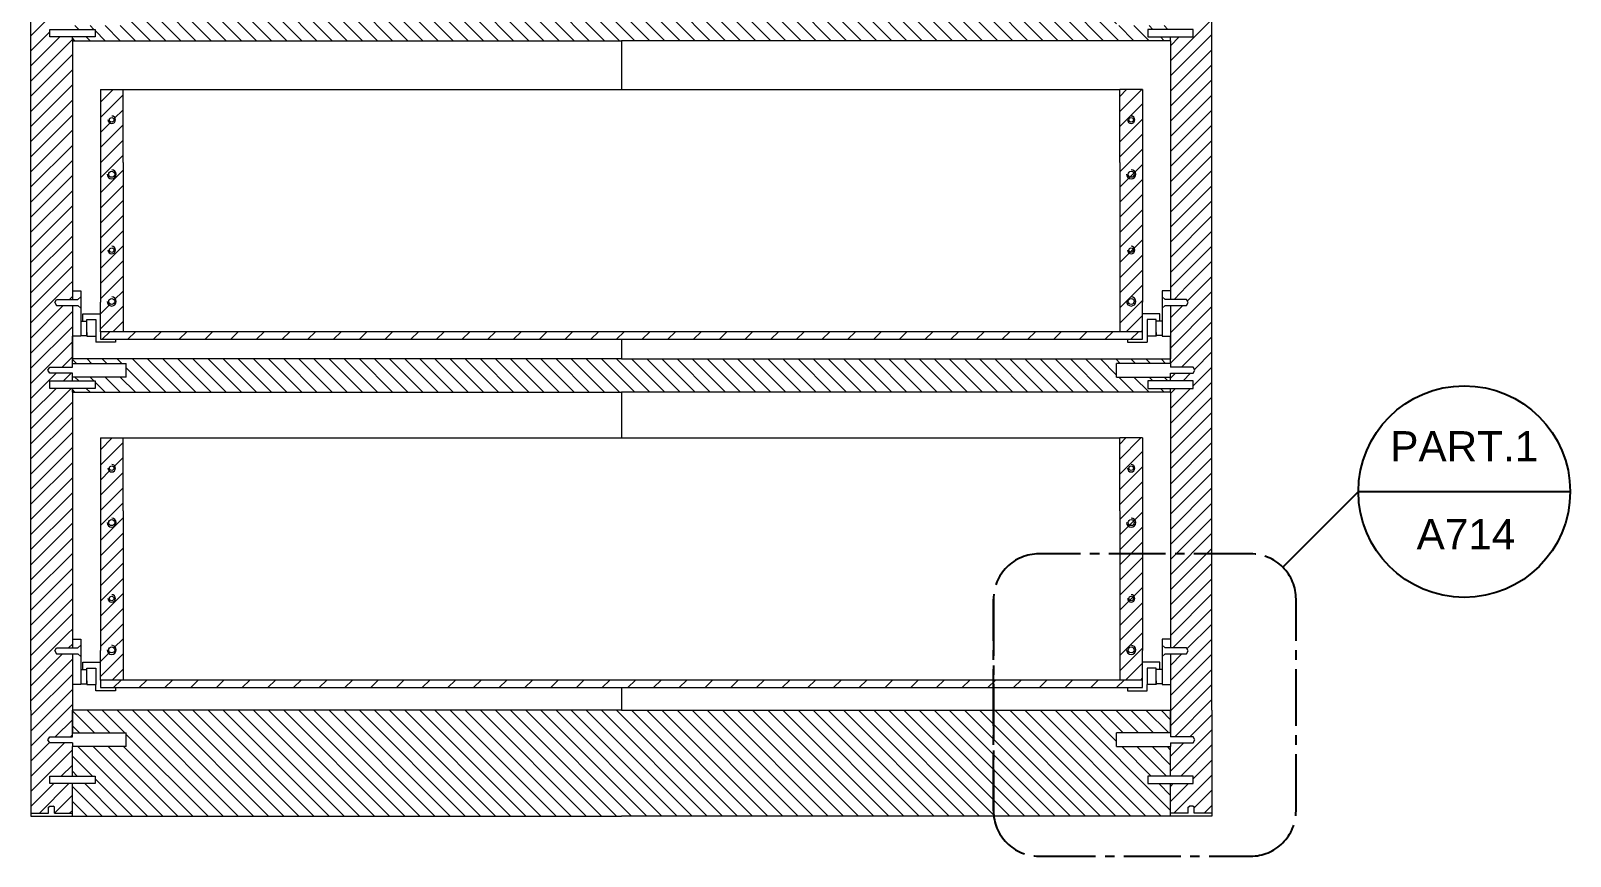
# Model space of a CAD drawing. Header units: millimetres. Extents: x 27 to 920, y -15 to 487.
# Drawn here: x 433.6 to 535.4, y 57.3 to 111.9 of the extents above; entities that cross this region are included whole.
import ezdxf
from ezdxf.enums import TextEntityAlignment as Align

# ---------------------------------------------------------------- set-up
doc = ezdxf.new("R2010")
doc.units = ezdxf.units.MM
doc.linetypes.add('CENTER2', pattern=[1.125, 0.75, -0.125, 0.125, -0.125])
doc.layers.add('A-SECT A-MCUT', color=7, linetype='Continuous', lineweight=35)
for name, color, linetype in [('filatura', 8, 'Continuous'), ('G-ANNO-TTLB', 3, 'Continuous'), ('particolari', 6, 'Continuous')]:
    doc.layers.add(name, color=color, linetype=linetype)
doc.styles.add('ARIAL', font='arial.ttf')

# ---------------------------------------------------------------- blocks, each defined once
blk = doc.blocks.new('retino 1')
at = {"color": 175, "linetype": 'Continuous'}
for p, q in [((318.13, 159.67), (317.86, 159.94)), ((319.13, 159.67), (318.83, 159.97)), ((320.13, 159.67), (319.83, 159.97)), ((321.13, 159.67), (320.83, 159.97)), ((324.03, 157.77), (321.83, 159.97)), ((325.03, 157.77), (322.83, 159.97)), ((326.03, 157.77), (323.83, 159.97)), ((327.03, 157.77), (324.83, 159.97)), ((328.03, 157.77), (325.83, 159.97)), ((329.03, 157.77), (326.83, 159.97)), ((330.03, 157.77), (327.83, 159.97)), ((331.03, 157.77), (328.83, 159.97)), ((332.03, 157.77), (329.83, 159.97)), ((333.03, 157.77), (330.83, 159.97)), ((334.03, 157.77), (331.83, 159.97)), ((335.03, 157.77), (332.83, 159.97)), ((336.03, 157.77), (333.83, 159.97)), ((337.03, 157.77), (334.83, 159.97)), ((338.03, 157.77), (335.83, 159.97)), ((339.03, 157.77), (336.83, 159.97)), ((340.03, 157.77), (337.83, 159.97)), ((341.03, 157.77), (338.83, 159.97)), ((342.03, 157.77), (339.83, 159.97)), ((343.03, 157.77), (340.83, 159.97)), ((344.03, 157.77), (341.83, 159.97)), ((345.03, 157.77), (342.83, 159.97)), ((346.03, 157.77), (343.83, 159.97)), ((347.03, 157.77), (344.83, 159.97)), ((348.03, 157.77), (345.83, 159.97)), ((349.03, 157.77), (346.83, 159.97)), ((350.03, 157.77), (347.83, 159.97)), ((351.03, 157.77), (348.83, 159.97)), ((352.03, 157.77), (349.83, 159.97)), ((353.03, 157.77), (350.83, 159.97)), ((354.03, 157.77), (351.83, 159.97)), ((355.03, 157.77), (352.83, 159.97)), ((356.03, 157.77), (353.83, 159.97)), ((357.03, 157.77), (354.83, 159.97)), ((358.03, 157.77), (355.83, 159.97)), ((359.03, 157.77), (356.83, 159.97)), ((360.03, 157.77), (357.83, 159.97)), ((361.03, 157.77), (358.83, 159.97)), ((362.03, 157.77), (359.83, 159.97)), ((363.03, 157.77), (360.83, 159.97)), ((364.03, 157.77), (361.83, 159.97)), ((365.03, 157.77), (362.83, 159.97)), ((366.03, 157.77), (363.83, 159.97)), ((367.03, 157.77), (364.83, 159.97)), ((368.03, 157.77), (365.83, 159.97)), ((369.03, 157.77), (366.83, 159.97)), ((370.03, 157.77), (367.83, 159.97)), ((371.03, 157.77), (368.83, 159.97)), ((372.03, 157.77), (369.83, 159.97)), ((373.03, 157.77), (370.83, 159.97)), ((374.03, 157.77), (371.83, 159.97)), ((375.03, 157.77), (372.83, 159.97)), ((376.03, 157.77), (373.83, 159.97)), ((377.03, 157.77), (374.83, 159.97)), ((378.03, 157.77), (375.83, 159.97)), ((379.03, 157.77), (376.83, 159.97)), ((380.03, 157.77), (377.83, 159.97)), ((381.03, 157.77), (378.83, 159.97)), ((382.03, 157.77), (379.83, 159.97)), ((383.03, 157.77), (380.83, 159.97)), ((384.03, 157.77), (381.83, 159.97)), ((385.03, 157.77), (382.83, 159.97)), ((386.03, 157.77), (383.83, 159.97)), ((387.03, 157.77), (384.83, 159.97)), ((386.89, 158.9), (385.83, 159.97)), ((387.13, 159.67), (386.83, 159.97)), ((388.13, 159.67), (387.83, 159.97)), ((389.13, 159.67), (388.83, 159.97)), ((390.13, 159.67), (389.83, 159.97)), ((318.28, 158.52), (318.03, 158.77)), ((319.28, 158.52), (319.03, 158.77)), ((321.03, 157.77), (320.03, 158.77)), ((322.03, 157.77), (321.03, 158.77)), ((323.03, 157.77), (321.42, 159.38)), ((388.03, 157.77), (387.03, 158.77)), ((389.03, 157.77), (388.03, 158.77)), ((389.28, 158.52), (389.03, 158.77)), ((390.28, 158.52), (390.03, 158.77)), ((318.03, 157.77), (317.86, 157.94)), ((319.03, 157.77), (318.78, 158.02)), ((320.03, 157.77), (319.36, 158.44)), ((390.03, 157.77), (389.78, 158.02))]:
    blk.add_line(p, q, dxfattribs=at)
blk = doc.blocks.new('retino 2')
at = {"color": 175, "linetype": 'Continuous'}
for p, q in [((510.41, 33.59), (508.94, 35.06)), ((511.41, 33.59), (509.91, 35.09)), ((512.41, 33.59), (510.91, 35.09)), ((518.91, 28.09), (511.91, 35.09)), ((519.91, 28.09), (512.91, 35.09)), ((520.91, 28.09), (513.91, 35.09)), ((521.91, 28.09), (514.91, 35.09)), ((522.91, 28.09), (515.91, 35.09)), ((523.91, 28.09), (516.91, 35.09)), ((524.91, 28.09), (517.91, 35.09)), ((525.91, 28.09), (518.91, 35.09)), ((526.91, 28.09), (519.91, 35.09)), ((527.91, 28.09), (520.91, 35.09)), ((528.91, 28.09), (521.91, 35.09)), ((529.91, 28.09), (522.91, 35.09)), ((530.91, 28.09), (523.91, 35.09)), ((531.91, 28.09), (524.91, 35.09)), ((532.91, 28.09), (525.91, 35.09)), ((533.91, 28.09), (526.91, 35.09)), ((534.91, 28.09), (527.91, 35.09)), ((535.91, 28.09), (528.91, 35.09)), ((536.91, 28.09), (529.91, 35.09)), ((537.91, 28.09), (530.91, 35.09)), ((538.91, 28.09), (531.91, 35.09)), ((539.91, 28.09), (532.91, 35.09)), ((540.91, 28.09), (533.91, 35.09)), ((541.91, 28.09), (534.91, 35.09)), ((542.91, 28.09), (535.91, 35.09)), ((543.91, 28.09), (536.91, 35.09)), ((544.91, 28.09), (537.91, 35.09)), ((545.91, 28.09), (538.91, 35.09)), ((546.91, 28.09), (539.91, 35.09)), ((547.91, 28.09), (540.91, 35.09)), ((548.91, 28.09), (541.91, 35.09)), ((549.91, 28.09), (542.91, 35.09)), ((550.91, 28.09), (543.91, 35.09)), ((551.91, 28.09), (544.91, 35.09)), ((552.91, 28.09), (545.91, 35.09)), ((553.91, 28.09), (546.91, 35.09)), ((554.91, 28.09), (547.91, 35.09)), ((555.91, 28.09), (548.91, 35.09)), ((556.91, 28.09), (549.91, 35.09)), ((557.91, 28.09), (550.91, 35.09)), ((558.91, 28.09), (551.91, 35.09)), ((559.91, 28.09), (552.91, 35.09)), ((560.91, 28.09), (553.91, 35.09)), ((561.91, 28.09), (554.91, 35.09)), ((562.91, 28.09), (555.91, 35.09)), ((563.91, 28.09), (556.91, 35.09)), ((564.91, 28.09), (557.91, 35.09)), ((565.91, 28.09), (558.91, 35.09)), ((566.91, 28.09), (559.91, 35.09)), ((567.91, 28.09), (560.91, 35.09)), ((568.91, 28.09), (561.91, 35.09)), ((569.91, 28.09), (562.91, 35.09)), ((570.91, 28.09), (563.91, 35.09)), ((571.91, 28.09), (564.91, 35.09)), ((572.91, 28.09), (565.91, 35.09)), ((573.91, 28.09), (566.91, 35.09)), ((574.91, 28.09), (567.91, 35.09)), ((575.91, 28.09), (568.91, 35.09)), ((576.91, 28.09), (569.91, 35.09)), ((577.91, 28.09), (570.91, 35.09)), ((578.91, 28.09), (571.91, 35.09)), ((579.91, 28.09), (572.91, 35.09)), ((580.91, 28.09), (573.91, 35.09)), ((581.53, 28.46), (574.91, 35.09)), ((577.97, 33.02), (575.91, 35.09)), ((578.41, 33.59), (576.91, 35.09)), ((579.41, 33.59), (577.91, 35.09)), ((580.41, 33.59), (578.91, 35.09)), ((581.41, 33.59), (579.91, 35.09)), ((581.53, 34.46), (580.91, 35.09)), ((509.41, 33.59), (508.94, 34.06)), ((513.91, 28.09), (509.31, 32.69)), ((514.91, 28.09), (510.31, 32.69)), ((515.91, 28.09), (511.31, 32.69)), ((516.91, 28.09), (512.31, 32.69)), ((517.91, 28.09), (512.5, 33.5)), ((580.26, 30.74), (578.31, 32.69)), ((581.26, 30.74), (579.31, 32.69)), ((581.53, 31.46), (580.31, 32.69)), ((581.53, 32.46), (581.31, 32.69)), ((510.26, 30.74), (508.94, 32.06)), ((509.26, 30.74), (508.94, 31.06)), ((512.91, 28.09), (510.44, 30.56)), ((510.91, 28.09), (508.94, 30.06)), ((511.91, 28.09), (509.76, 30.24)), ((581.53, 29.46), (580.76, 30.24)), ((509.91, 28.09), (508.94, 29.06))]:
    blk.add_line(p, q, dxfattribs=at)

msp = doc.modelspace()

# ---------------------------------------------------------------- hatches: boundary and pattern name
h = msp.add_hatch()
h.set_pattern_fill('JIS_WOOD', color=175, scale=1.7)
h.paths.add_polyline_path([(507.09, 92.02), (506.09, 92.02), (505.59, 92.02), (439.7, 92.02), (439.2, 92.02), (438.2, 92.02), (438.2, 91.92), (438.2, 91.52), (507.09, 91.52)])
h = msp.add_hatch()
h.set_pattern_fill('JIS_WOOD', color=175, scale=1.7)
h.paths.add_polyline_path([(507.09, 68.97), (506.09, 68.97), (505.59, 68.97), (439.7, 68.97), (439.2, 68.97), (438.2, 68.97), (438.2, 68.67), (438.2, 68.47), (507.09, 68.47)])

# ---------------------------------------------------------------- linework, layer by layer
for p, q in [((433.6, 66.97), (433.6, 159.97)), ((511.68, 66.97), (511.68, 159.97)), ((436.35, 111.27), (436.35, 111.52)), ((436.35, 111.27), (436.35, 111.52)), ((436.35, 111.27), (436.35, 94.72)), ((436.35, 111.27), (472.64, 111.27)), ((508.94, 111.27), (472.64, 111.27)), ((472.64, 111.27), (472.64, 108.04)), ((508.94, 111.27), (508.94, 111.52)), ((508.94, 111.27), (508.94, 111.52)), ((508.94, 111.27), (508.94, 95.12)), ((438.2, 108.04), (439.7, 108.04)), ((438.2, 108.04), (438.2, 93.97)), ((439.7, 103.22), (439.7, 108.04)), ((439.7, 108.04), (505.59, 108.04)), ((507.09, 108.04), (505.59, 108.04)), ((505.59, 103.22), (505.59, 108.04)), ((507.09, 108.04), (507.09, 93.97)), ((439.7, 103.22), (439.7, 92.42)), ((505.59, 103.22), (505.59, 92.42)), ((436.35, 94.72), (436.35, 94.15)), ((436.35, 94.72), (436.9, 94.72)), ((436.9, 94.72), (436.9, 91.72)), ((508.39, 94.72), (508.39, 91.72)), ((508.94, 94.72), (508.39, 94.72)), ((508.94, 95.12), (508.94, 94.72)), ((508.94, 94.72), (508.94, 94.15)), ((436.35, 93.75), (436.35, 90.22)), ((438.2, 92.02), (438.2, 93.97)), ((507.09, 92.02), (507.09, 93.97)), ((508.94, 93.75), (508.94, 90.22)), ((436.9, 92.72), (437.3, 92.72)), ((437.05, 92.72), (437.05, 93.2)), ((437.05, 93.2), (438.2, 93.2)), ((437.3, 91.97), (437.3, 92.82)), ((437.3, 91.72), (437.3, 92.82)), ((437.3, 92.82), (437.9, 92.82)), ((437.9, 92.82), (437.9, 91.72)), ((508.24, 93.2), (507.09, 93.2)), ((507.39, 92.82), (507.39, 91.72)), ((507.99, 92.82), (507.39, 92.82)), ((507.99, 91.97), (507.99, 92.82)), ((507.99, 91.72), (507.99, 92.82)), ((508.39, 92.72), (507.99, 92.72)), ((508.24, 92.72), (508.24, 93.2)), ((436.35, 90.22), (436.35, 91.72)), ((436.9, 91.72), (436.35, 91.72)), ((436.9, 91.72), (436.9, 91.77)), ((436.9, 91.77), (437.3, 91.77)), ((437.3, 91.97), (437.3, 91.72)), ((437.3, 91.72), (437.9, 91.72)), ((437.9, 91.72), (437.9, 91.32)), ((439.7, 92.42), (439.7, 92.22)), ((439.7, 92.22), (439.7, 92.02)), ((505.59, 92.42), (505.59, 92.22)), ((505.59, 92.22), (505.59, 92.02)), ((507.99, 91.72), (507.39, 91.72)), ((507.99, 91.97), (507.99, 91.72)), ((508.39, 91.77), (507.99, 91.77)), ((508.39, 91.72), (508.94, 91.72)), ((508.94, 90.22), (508.94, 91.72)), ((439.2, 91.32), (437.9, 91.32)), ((439.2, 91.52), (439.2, 91.32)), ((472.64, 91.52), (472.64, 90.22)), ((506.09, 91.52), (506.09, 91.32)), ((506.09, 91.32), (507.39, 91.32)), ((436.35, 89.92), (436.35, 90.22)), ((472.64, 90.22), (436.35, 90.22)), ((436.35, 89.67), (436.35, 89.92)), ((472.64, 90.22), (508.94, 90.22)), ((508.94, 89.92), (508.94, 90.22)), ((508.94, 89.92), (508.94, 89.67)), ((436.35, 89.02), (436.35, 89.27)), ((436.35, 88.77), (436.35, 89.02)), ((508.94, 89.02), (508.94, 89.27)), ((508.94, 88.77), (508.94, 89.02)), ((436.35, 88.02), (436.35, 88.27)), ((436.35, 88.02), (436.35, 88.27)), ((436.35, 88.02), (436.35, 71.67)), ((436.35, 88.02), (472.64, 88.02)), ((508.94, 88.02), (472.64, 88.02)), ((472.64, 88.02), (472.64, 84.99)), ((508.94, 88.02), (508.94, 88.27)), ((508.94, 88.02), (508.94, 88.27)), ((508.94, 88.02), (508.94, 71.67)), ((438.2, 84.99), (439.7, 84.99)), ((438.2, 84.99), (438.2, 70.92)), ((439.7, 80.17), (439.7, 84.99)), ((439.7, 84.99), (505.59, 84.99)), ((507.09, 84.99), (505.59, 84.99)), ((505.59, 80.17), (505.59, 84.99)), ((507.09, 84.99), (507.09, 70.92)), ((439.7, 80.17), (439.7, 69.37)), ((505.59, 80.17), (505.59, 69.37)), ((436.35, 71.67), (436.35, 71.1)), ((436.35, 71.67), (436.9, 71.67)), ((436.9, 71.67), (436.9, 68.67)), ((508.39, 71.67), (508.39, 68.67)), ((508.94, 71.67), (508.39, 71.67)), ((508.94, 71.67), (508.94, 71.1)), ((436.35, 70.7), (436.35, 66.97)), ((438.2, 68.97), (438.2, 70.92)), ((507.09, 68.97), (507.09, 70.92)), ((508.94, 70.7), (508.94, 66.97)), ((436.9, 69.67), (437.3, 69.67)), ((437.05, 69.67), (437.05, 70.15)), ((437.05, 70.15), (438.2, 70.15)), ((437.3, 68.92), (437.3, 69.77)), ((437.3, 68.67), (437.3, 69.77)), ((437.3, 69.77), (437.9, 69.77)), ((437.9, 69.77), (437.9, 68.67)), ((439.7, 69.37), (439.7, 69.17)), ((505.59, 69.37), (505.59, 69.17)), ((508.24, 70.15), (507.09, 70.15)), ((507.39, 69.77), (507.39, 68.67)), ((507.99, 69.77), (507.39, 69.77)), ((507.99, 68.92), (507.99, 69.77)), ((507.99, 68.67), (507.99, 69.77)), ((508.39, 69.67), (507.99, 69.67)), ((508.24, 69.67), (508.24, 70.15)), ((436.9, 68.67), (436.35, 68.67)), ((436.9, 68.67), (436.9, 68.72)), ((436.9, 68.72), (437.3, 68.72)), ((437.3, 68.92), (437.3, 68.67)), ((437.3, 68.67), (437.9, 68.67)), ((437.9, 68.27), (437.9, 68.67)), ((439.2, 68.27), (437.9, 68.27)), ((439.2, 68.47), (439.2, 68.27)), ((439.7, 69.17), (439.7, 68.97)), ((472.64, 68.47), (472.64, 66.97)), ((505.59, 69.17), (505.59, 68.97)), ((506.09, 68.47), (506.09, 68.27)), ((506.09, 68.27), (507.39, 68.27)), ((507.39, 68.27), (507.39, 68.67)), ((507.99, 68.67), (507.39, 68.67)), ((507.99, 68.92), (507.99, 68.67)), ((508.39, 68.72), (507.99, 68.72)), ((508.39, 68.67), (508.94, 68.67)), ((433.6, 66.97), (433.6, 59.97)), ((436.35, 66.97), (436.35, 65.47)), ((436.35, 65.47), (436.35, 66.97)), ((472.64, 66.97), (436.35, 66.97)), ((472.64, 66.97), (508.94, 66.97)), ((508.94, 65.47), (508.94, 66.97)), ((508.94, 66.97), (508.94, 65.47)), ((511.68, 66.97), (511.68, 59.97)), ((436.35, 65.22), (436.35, 65.47)), ((508.94, 65.47), (508.94, 65.22)), ((436.35, 64.82), (436.35, 64.57)), ((436.35, 62.62), (436.35, 64.57)), ((508.94, 64.82), (508.94, 64.57)), ((508.94, 62.62), (508.94, 64.57)), ((436.35, 59.97), (436.35, 62.12)), ((508.94, 59.97), (508.94, 62.12)), ((433.6, 59.97), (436.35, 59.97)), ((436.35, 59.97), (472.64, 59.97)), ((508.94, 59.97), (472.64, 59.97)), ((511.68, 59.97), (508.94, 59.97))]:
    msp.add_line(p, q)
at = {"color": 175, "linetype": 'Continuous'}
for p, q in [((433.6, 111.6), (434.75, 112.75)), ((508.94, 109.94), (511.68, 112.68)), ((433.6, 110.6), (434.85, 111.85)), ((433.6, 109.6), (435.52, 111.52)), ((433.6, 108.6), (436.35, 111.35)), ((508.94, 108.94), (511.68, 111.68)), ((508.94, 110.94), (509.52, 111.52)), ((433.6, 107.6), (436.35, 110.35)), ((508.94, 107.94), (511.68, 110.68)), ((433.6, 106.6), (436.35, 109.35)), ((508.94, 106.94), (511.68, 109.68)), ((433.6, 105.6), (436.35, 108.35)), ((438.2, 107.2), (439.04, 108.04)), ((505.59, 107.59), (506.04, 108.04)), ((505.59, 106.59), (507.04, 108.04)), ((508.94, 105.94), (511.68, 108.68)), ((433.6, 104.6), (436.35, 107.35)), ((438.2, 106.2), (439.7, 107.7)), ((505.59, 105.59), (507.09, 107.09)), ((508.94, 104.94), (511.68, 107.68)), ((433.6, 103.6), (436.35, 106.35)), ((438.2, 105.2), (438.86, 105.86)), ((439.12, 106.12), (439.7, 106.7)), ((505.59, 104.59), (507.09, 106.09)), ((508.94, 103.94), (511.68, 106.68)), ((433.6, 102.6), (436.35, 105.35)), ((438.2, 104.2), (439.7, 105.7)), ((505.59, 103.59), (507.09, 105.09)), ((508.94, 102.94), (511.68, 105.68)), ((433.6, 101.6), (436.35, 104.35)), ((438.2, 103.2), (439.7, 104.7)), ((505.59, 102.59), (507.09, 104.09)), ((508.94, 101.94), (511.68, 104.68)), ((433.6, 100.6), (436.35, 103.35)), ((438.2, 102.2), (439.7, 103.7)), ((505.59, 101.59), (507.09, 103.09)), ((508.94, 100.94), (511.68, 103.68)), ((433.6, 99.6), (436.35, 102.35)), ((438.2, 101.2), (439.7, 102.7)), ((505.59, 100.59), (507.09, 102.09)), ((508.94, 99.94), (511.68, 102.68)), ((433.6, 98.6), (436.35, 101.35)), ((438.2, 100.2), (439.7, 101.7)), ((505.59, 99.59), (507.09, 101.09)), ((508.94, 98.94), (511.68, 101.68)), ((433.6, 97.6), (436.35, 100.35)), ((438.2, 99.2), (439.7, 100.7)), ((505.59, 98.59), (507.09, 100.09)), ((508.94, 97.94), (511.68, 100.68)), ((433.6, 96.6), (436.35, 99.35)), ((438.2, 98.2), (439.7, 99.7)), ((505.59, 97.59), (507.09, 99.09)), ((508.94, 96.94), (511.68, 99.68)), ((433.6, 95.6), (436.35, 98.35)), ((438.2, 97.2), (439.7, 98.7)), ((438.2, 96.2), (439.7, 97.7)), ((505.59, 96.59), (507.09, 98.09)), ((508.94, 95.94), (511.68, 98.68)), ((433.6, 94.6), (436.35, 97.35)), ((438.2, 95.2), (439.7, 96.7)), ((505.59, 95.59), (507.09, 97.09)), ((508.94, 94.94), (511.68, 97.68)), ((510.03, 95.03), (511.68, 96.68)), ((433.6, 93.6), (436.35, 96.35)), ((438.2, 94.2), (439.7, 95.7)), ((505.59, 94.59), (507.09, 96.09)), ((510.05, 94.05), (511.68, 95.68)), ((433.6, 92.6), (436.12, 95.12)), ((436.12, 95.12), (436.35, 95.35)), ((439.12, 94.12), (439.7, 94.7)), ((505.59, 93.59), (507.09, 95.09)), ((508.94, 91.94), (511.68, 94.68)), ((509.19, 94.15), (510.03, 95.03)), ((433.6, 91.6), (435.75, 93.75)), ((436.15, 94.15), (436.35, 94.35)), ((438.2, 93.2), (438.84, 93.84)), ((438.2, 92.2), (439.7, 93.7)), ((505.59, 92.59), (507.09, 94.09)), ((508.94, 92.94), (509.75, 93.75)), ((508.94, 90.94), (511.68, 93.68)), ((433.6, 90.6), (436.35, 93.35)), ((439.02, 92.02), (439.7, 92.7)), ((506.02, 92.02), (507.09, 93.09)), ((508.94, 89.94), (511.68, 92.68)), ((433.6, 89.6), (436.35, 92.35)), ((507.02, 92.02), (507.09, 92.09)), ((509.67, 89.67), (511.68, 91.68)), ((433.6, 88.6), (436.35, 91.35)), ((510.52, 89.52), (511.68, 90.68)), ((435.67, 89.67), (436.35, 90.35)), ((508.92, 89.92), (508.94, 89.94)), ((510.44, 88.44), (511.68, 89.68)), ((433.6, 87.6), (435.27, 89.27)), ((435.77, 88.77), (436.27, 89.27)), ((508.94, 88.94), (509.27, 89.27)), ((508.94, 85.94), (511.68, 88.68)), ((509.77, 88.77), (510.27, 89.27)), ((433.6, 86.6), (435.27, 88.27)), ((433.6, 85.6), (436.27, 88.27)), ((508.94, 87.94), (509.27, 88.27)), ((508.94, 86.94), (510.27, 88.27)), ((508.94, 84.94), (511.68, 87.68)), ((433.6, 84.6), (436.35, 87.35)), ((508.94, 83.94), (511.68, 86.68)), ((433.6, 83.6), (436.35, 86.35)), ((508.94, 82.94), (511.68, 85.68)), ((433.6, 82.6), (436.35, 85.35)), ((438.2, 84.2), (438.99, 84.99)), ((438.2, 83.2), (439.7, 84.7)), ((505.59, 84.59), (505.99, 84.99)), ((505.59, 83.59), (506.99, 84.99)), ((508.94, 81.94), (511.68, 84.68)), ((433.6, 81.6), (436.35, 84.35)), ((439.11, 83.11), (439.7, 83.7)), ((505.59, 82.59), (507.09, 84.09)), ((508.94, 80.94), (511.68, 83.68)), ((433.6, 80.6), (436.35, 83.35)), ((438.2, 82.2), (438.83, 82.83)), ((438.2, 81.2), (439.7, 82.7)), ((505.59, 81.59), (507.09, 83.09)), ((508.94, 79.94), (511.68, 82.68)), ((433.6, 79.6), (436.35, 82.35)), ((438.2, 80.2), (439.7, 81.7)), ((505.59, 80.59), (507.09, 82.09)), ((508.94, 78.94), (511.68, 81.68)), ((433.6, 78.6), (436.35, 81.35)), ((438.2, 79.2), (439.7, 80.7)), ((505.59, 79.59), (507.09, 81.09)), ((508.94, 77.94), (511.68, 80.68)), ((433.6, 77.6), (436.35, 80.35)), ((438.2, 78.2), (439.7, 79.7)), ((505.59, 78.59), (507.09, 80.09)), ((508.94, 76.94), (511.68, 79.68)), ((433.6, 76.6), (436.35, 79.35)), ((438.2, 77.2), (439.7, 78.7)), ((505.59, 77.59), (507.09, 79.09)), ((508.94, 75.94), (511.68, 78.68)), ((433.6, 75.6), (436.35, 78.35)), ((433.6, 74.6), (436.35, 77.35)), ((438.2, 76.2), (439.7, 77.7)), ((505.59, 76.59), (507.09, 78.09)), ((508.94, 74.94), (511.68, 77.68)), ((433.6, 73.6), (436.35, 76.35)), ((438.2, 75.2), (439.7, 76.7)), ((505.59, 75.59), (507.09, 77.09)), ((508.94, 73.94), (511.68, 76.68)), ((433.6, 72.6), (436.35, 75.35)), ((438.2, 74.2), (439.7, 75.7)), ((505.59, 74.59), (507.09, 76.09)), ((508.94, 72.94), (511.68, 75.68)), ((433.6, 71.6), (436.35, 74.35)), ((438.2, 73.2), (439.7, 74.7)), ((505.59, 73.59), (507.09, 75.09)), ((508.94, 71.93), (511.68, 74.68)), ((433.6, 70.6), (436.35, 73.35)), ((438.2, 72.2), (439.7, 73.7)), ((505.59, 72.59), (507.09, 74.09)), ((510.02, 72.02), (511.68, 73.68)), ((436.07, 72.07), (436.35, 72.35)), ((438.2, 71.2), (439.7, 72.7)), ((505.59, 71.59), (507.09, 73.09)), ((510.03, 71.03), (511.68, 72.68)), ((433.6, 69.6), (436.07, 72.07)), ((436.1, 71.1), (436.35, 71.35)), ((439.1, 71.1), (439.7, 71.7)), ((505.59, 70.59), (507.09, 72.09)), ((508.94, 68.94), (511.68, 71.68)), ((509.1, 71.1), (510.02, 72.02)), ((433.6, 68.6), (435.7, 70.7)), ((433.6, 67.6), (436.35, 70.35)), ((438.2, 70.2), (438.82, 70.82)), ((438.2, 69.2), (439.7, 70.7)), ((505.59, 69.59), (507.09, 71.09)), ((508.94, 69.94), (509.7, 70.7)), ((508.94, 67.94), (511.68, 70.68)), ((433.6, 66.6), (436.35, 69.35)), ((438.97, 68.97), (439.7, 69.7)), ((505.97, 68.97), (507.09, 70.09)), ((508.94, 66.94), (511.68, 69.68)), ((433.6, 65.6), (436.35, 68.35)), ((506.97, 68.97), (507.09, 69.09)), ((508.94, 65.94), (511.68, 68.68)), ((433.6, 64.6), (436.35, 67.35)), ((509.22, 65.22), (511.68, 67.68)), ((435.22, 65.22), (436.35, 66.35)), ((510.22, 65.22), (511.68, 66.68)), ((436.22, 65.22), (436.35, 65.35)), ((508.94, 62.94), (511.68, 65.68)), ((433.6, 63.6), (434.84, 64.84)), ((433.6, 62.6), (435.82, 64.82)), ((433.6, 61.6), (436.35, 64.35)), ((508.94, 63.94), (509.82, 64.82)), ((509.62, 62.62), (511.68, 64.68)), ((435.62, 62.62), (436.35, 63.35)), ((510.44, 62.44), (511.68, 63.68)), ((433.6, 60.6), (435.12, 62.12)), ((434.17, 60.17), (436.12, 62.12)), ((508.94, 61.94), (509.12, 62.12)), ((508.94, 60.94), (510.12, 62.12)), ((509.17, 60.17), (511.68, 62.68)), ((435.17, 60.17), (436.35, 61.35)), ((510.51, 60.51), (511.68, 61.68)), ((436.17, 60.17), (436.35, 60.35)), ((511.17, 60.17), (511.68, 60.68))]:
    msp.add_line(p, q, dxfattribs=at)
for points in [[(507.09, 92.02), (506.09, 92.02), (505.59, 92.02), (439.7, 92.02), (439.2, 92.02), (438.2, 92.02), (438.2, 91.92), (438.2, 91.52), (507.09, 91.52)], [(439.2, 68.97), (438.2, 68.97), (438.2, 68.67), (438.2, 68.47), (507.09, 68.47), (507.09, 68.97), (506.09, 68.97), (505.59, 68.97), (439.7, 68.97)]]:
    msp.add_lwpolyline(points, close=True)
at = {"layer": 'A-SECT A-MCUT'}
for q in [(516.36, 76.44), (535.36, 81.44)]:
    msp.add_line((521.36, 81.44), q, dxfattribs=at)
at = {"layer": 'A-SECT A-MCUT', "linetype": 'CENTER2', "ltscale": 5}
msp.add_lwpolyline([(497.24, 60.32, 0.414214), (500.24, 57.32), (514.24, 57.32, 0.414214), (517.24, 60.32), (517.24, 74.32, 0.414214), (514.24, 77.32), (500.24, 77.32, 0.414214), (497.24, 74.32), (497.24, 60.32), (497.24, 74.32)], format="xyb", dxfattribs=at)
at = {"layer": 'A-SECT A-MCUT'}
msp.add_circle((528.36, 81.44), 7, dxfattribs=at)
at = {"layer": 'filatura'}
for centre, radius, start, end in [((438.95, 106.04), 0.25, 180, 0), ((438.95, 106.04), 0.25, 0, 90), ((506.34, 106.04), 0.25, 180, 0), ((506.34, 106.04), 0.25, 0, 90), ((438.95, 102.44), 0.3, 180, 90), ((506.34, 102.44), 0.3, 180, 90), ((438.95, 97.42), 0.25, 180, 0), ((438.95, 97.42), 0.25, 0, 90), ((506.34, 97.42), 0.25, 180, 0), ((506.34, 97.42), 0.25, 0, 90), ((438.95, 94.02), 0.3, 180, 90), ((506.34, 94.02), 0.3, 180, 90), ((438.95, 82.99), 0.25, 180, 0), ((438.95, 82.99), 0.25, 0, 90), ((506.34, 82.99), 0.25, 180, 0), ((506.34, 82.99), 0.25, 0, 90), ((438.95, 79.39), 0.3, 180, 90), ((506.34, 79.39), 0.3, 180, 90), ((438.95, 74.37), 0.25, 180, 0), ((438.95, 74.37), 0.25, 0, 90), ((506.34, 74.37), 0.25, 180, 0), ((506.34, 74.37), 0.25, 0, 90), ((438.95, 70.97), 0.3, 180, 90), ((506.34, 70.97), 0.3, 180, 90)]:
    msp.add_arc(centre, radius, start, end, dxfattribs=at)
at = {"layer": 'G-ANNO-TTLB', "color": 0}
msp.add_line((507.39, 91.72), (507.39, 91.32), dxfattribs=at)
at = {"layer": 'particolari'}
for p, q in [((434.73, 89.47), (434.85, 89.67)), ((434.85, 89.67), (436.35, 89.67)), ((436.35, 89.92), (438.9, 89.92)), ((438.9, 89.92), (439.69, 89.92)), ((439.69, 89.92), (439.9, 89.92)), ((439.9, 89.02), (439.9, 89.92)), ((505.6, 89.92), (505.38, 89.92)), ((505.38, 89.02), (505.38, 89.92)), ((506.38, 89.92), (505.6, 89.92)), ((508.94, 89.92), (506.38, 89.92)), ((510.44, 89.67), (508.94, 89.67)), ((510.55, 89.47), (510.44, 89.67)), ((434.85, 89.27), (434.73, 89.47)), ((436.35, 89.27), (434.85, 89.27)), ((439.9, 89.02), (436.35, 89.02)), ((505.38, 89.02), (508.94, 89.02)), ((508.94, 89.27), (510.44, 89.27)), ((510.44, 89.27), (510.55, 89.47)), ((434.73, 65.02), (434.85, 65.22)), ((434.85, 65.22), (436.35, 65.22)), ((436.35, 65.47), (438.9, 65.47)), ((438.9, 65.47), (439.69, 65.47)), ((439.69, 65.47), (439.9, 65.47)), ((439.9, 64.57), (439.9, 65.47)), ((505.6, 65.47), (505.38, 65.47)), ((505.38, 64.57), (505.38, 65.47)), ((506.38, 65.47), (505.6, 65.47)), ((508.94, 65.47), (506.38, 65.47)), ((510.44, 65.22), (508.94, 65.22)), ((510.55, 65.02), (510.44, 65.22)), ((434.85, 64.82), (434.73, 65.02)), ((436.35, 64.82), (434.85, 64.82)), ((439.9, 64.57), (436.35, 64.57)), ((505.38, 64.57), (508.94, 64.57)), ((508.94, 64.82), (510.44, 64.82)), ((510.44, 64.82), (510.55, 65.02)), ((433.6, 60.17), (434.77, 60.17)), ((434.77, 60.57), (434.86, 60.62)), ((434.77, 60.17), (434.77, 60.57)), ((434.86, 60.62), (435.09, 60.62)), ((435.17, 60.57), (435.09, 60.62)), ((435.17, 60.17), (435.17, 60.57)), ((435.17, 60.17), (436.35, 60.17)), ((510.11, 60.17), (508.94, 60.17)), ((510.11, 60.57), (510.2, 60.62)), ((510.11, 60.17), (510.11, 60.57)), ((510.42, 60.62), (510.2, 60.62)), ((510.51, 60.57), (510.42, 60.62)), ((510.51, 60.17), (510.51, 60.57)), ((511.68, 60.17), (510.51, 60.17))]:
    msp.add_line(p, q, dxfattribs=at)
for points in [[(437.75, 111.52), (435.85, 111.52), (434.95, 111.52), (434.85, 111.52), (434.85, 111.62), (434.85, 111.92), (434.85, 112.02), (434.95, 112.02), (437.75, 112.02), (437.85, 112.02), (437.85, 111.92), (437.85, 111.62), (437.85, 111.52)], [(507.54, 111.52), (509.44, 111.52), (510.34, 111.52), (510.44, 111.52), (510.44, 111.62), (510.44, 111.92), (510.44, 112.02), (510.34, 112.02), (507.54, 112.02), (507.44, 112.02), (507.44, 111.92), (507.44, 111.62), (507.44, 111.52)], [(437.75, 88.27), (435.85, 88.27), (434.95, 88.27), (434.85, 88.27), (434.85, 88.37), (434.85, 88.67), (434.85, 88.77), (434.95, 88.77), (437.75, 88.77), (437.85, 88.77), (437.85, 88.67), (437.85, 88.37), (437.85, 88.27)], [(507.54, 88.27), (509.44, 88.27), (510.34, 88.27), (510.44, 88.27), (510.44, 88.37), (510.44, 88.67), (510.44, 88.77), (510.34, 88.77), (507.54, 88.77), (507.44, 88.77), (507.44, 88.67), (507.44, 88.37), (507.44, 88.27)], [(437.75, 62.12), (435.85, 62.12), (434.95, 62.12), (434.85, 62.12), (434.85, 62.22), (434.85, 62.52), (434.85, 62.62), (434.95, 62.62), (437.75, 62.62), (437.85, 62.62), (437.85, 62.52), (437.85, 62.22), (437.85, 62.12)], [(507.54, 62.12), (509.44, 62.12), (510.34, 62.12), (510.44, 62.12), (510.44, 62.22), (510.44, 62.52), (510.44, 62.62), (510.34, 62.62), (507.54, 62.62), (507.44, 62.62), (507.44, 62.52), (507.44, 62.22), (507.44, 62.12)]]:
    msp.add_lwpolyline(points, close=True, dxfattribs=at)
for points in [[(435.18, 93.95), (435.3, 94.15), (435.8, 94.15), (436.1, 94.15), (436.5, 94.15), (436.7, 94.15), (436.9, 94.32)], [(435.18, 93.95), (435.3, 93.75), (435.8, 93.75), (436.1, 93.75), (436.7, 93.75), (436.9, 93.58)], [(509.99, 94.15), (509.49, 94.15), (509.19, 94.15), (508.79, 94.15), (508.58, 94.15), (508.39, 94.32)], [(508.39, 93.58), (508.58, 93.75), (509.19, 93.75), (509.49, 93.75), (509.99, 93.75), (510.1, 93.95), (509.99, 94.15)], [(435.18, 70.9), (435.3, 71.1), (435.8, 71.1), (436.1, 71.1), (436.5, 71.1), (436.7, 71.1), (436.9, 71.27)], [(509.99, 71.1), (509.49, 71.1), (509.19, 71.1), (508.79, 71.1), (508.58, 71.1), (508.39, 71.27)], [(435.18, 70.9), (435.3, 70.7), (435.8, 70.7), (436.1, 70.7), (436.7, 70.7), (436.9, 70.53)], [(508.39, 70.53), (508.58, 70.7), (509.19, 70.7), (509.49, 70.7), (509.99, 70.7), (510.1, 70.9), (509.99, 71.1)]]:
    msp.add_lwpolyline(points, dxfattribs=at)
for centre, radius in [((438.95, 106.04), 0.15), ((438.95, 106.04), 0.15), ((506.34, 106.04), 0.15), ((506.34, 106.04), 0.15), ((438.95, 102.44), 0.2), ((438.95, 102.44), 0.2), ((506.34, 102.44), 0.2), ((506.34, 102.44), 0.2), ((438.95, 97.42), 0.15), ((438.95, 97.42), 0.15), ((506.34, 97.42), 0.15), ((506.34, 97.42), 0.15), ((438.95, 94.02), 0.2), ((438.95, 94.02), 0.2), ((438.95, 94.02), 0.2), ((506.34, 94.02), 0.2), ((506.34, 94.02), 0.2), ((506.34, 94.02), 0.2), ((438.95, 82.99), 0.15), ((438.95, 82.99), 0.15), ((506.34, 82.99), 0.15), ((506.34, 82.99), 0.15), ((438.95, 79.39), 0.2), ((438.95, 79.39), 0.2), ((506.34, 79.39), 0.2), ((506.34, 79.39), 0.2), ((438.95, 74.37), 0.15), ((438.95, 74.37), 0.15), ((506.34, 74.37), 0.15), ((506.34, 74.37), 0.15), ((438.95, 70.97), 0.2), ((438.95, 70.97), 0.2), ((438.95, 70.97), 0.2), ((506.34, 70.97), 0.2), ((506.34, 70.97), 0.2), ((506.34, 70.97), 0.2)]:
    msp.add_circle(centre, radius, dxfattribs=at)

# ---------------------------------------------------------------- block references
for name, p in [('retino 1', (118.49, -46.5)), ('retino 1', (118.49, -69.75)), ('retino 2', (-72.59, 31.88))]:
    msp.add_blockref(name, p)

# ---------------------------------------------------------------- texts
at = {"style": 'ARIAL'}
msp.add_attdef('PART.1', text='1', height=2, dxfattribs=at).set_placement((528.36, 85.44), align=Align.TOP_CENTER)
msp.add_attdef('A714', (525.21, 77.62), '', height=2, dxfattribs=at)

doc.saveas('drawing.dxf')
